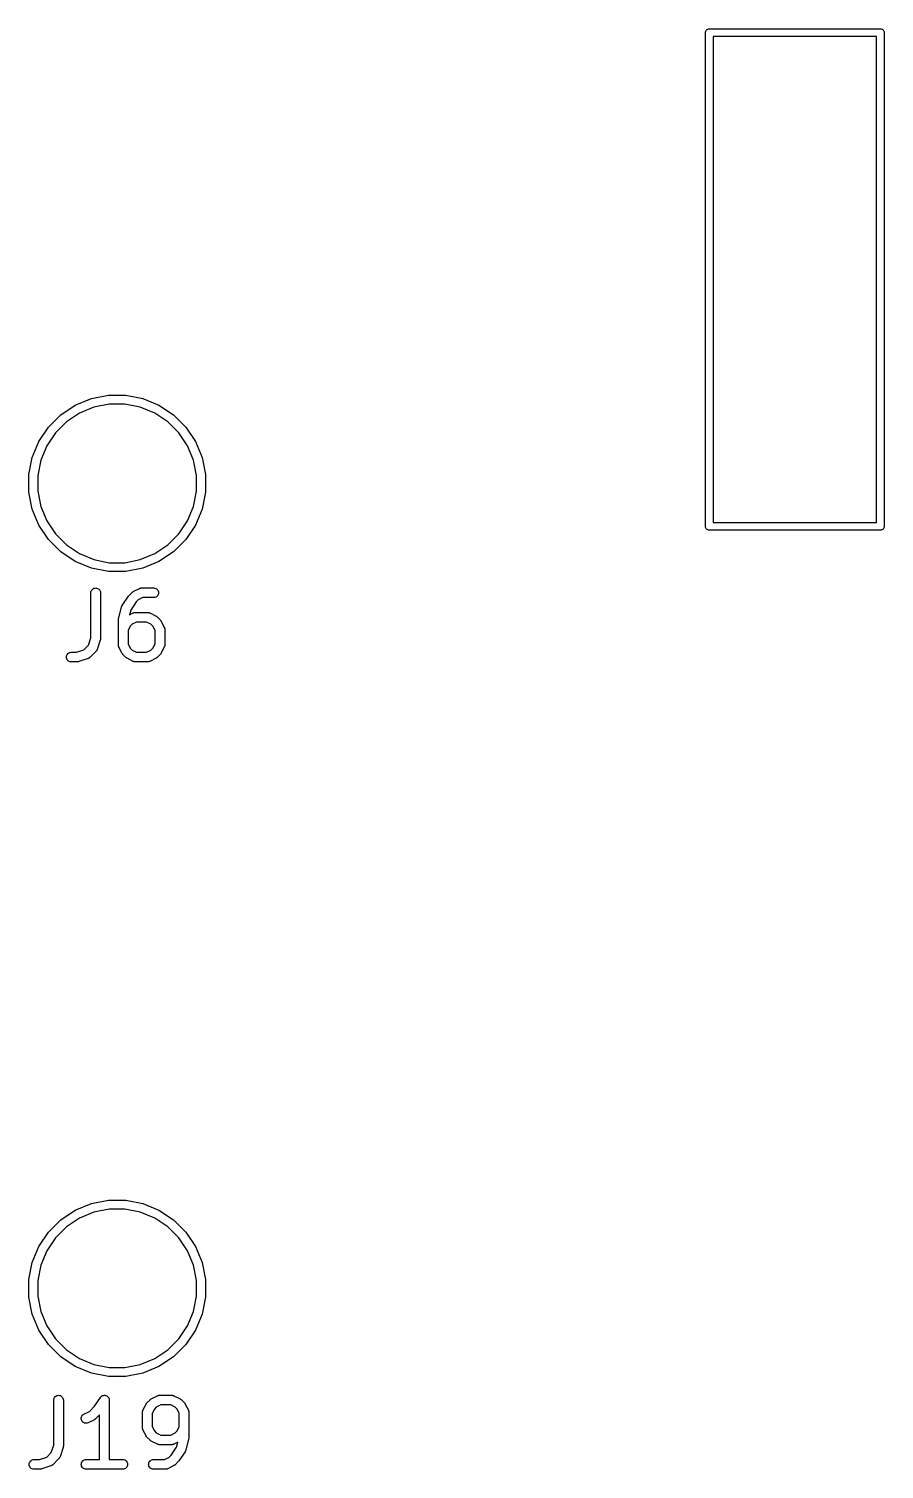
# Model space of a CAD drawing. Extents: x 4.1 to 76.2, y 7.7 to 62.
# Drawn here: x 62.89 to 76.19, y 7.73 to 30.13 of the extents above; entities that cross this region are included whole.
import ezdxf

# ---------------------------------------------------------------- set-up
doc = ezdxf.new("R2010")
doc.units = 0
doc.layers.add('BLACK', color=7, linetype='CONTINUOUS')

msp = doc.modelspace()

# ---------------------------------------------------------------- linework, layer by layer
at = {"layer": 'BLACK', "linetype": 'CONTINUOUS'}
for p, q in [((73.4127, 30.0736), (73.4139, 30.0854)), ((73.413, 30.0707), (73.4127, 30.0736)), ((73.413, 22.3966), (73.413, 30.0707)), ((73.4139, 30.0854), (73.4173, 30.0967)), ((73.4173, 30.0967), (73.4229, 30.1071)), ((73.4229, 30.1071), (73.4304, 30.1162)), ((73.4304, 30.1162), (73.4395, 30.1237)), ((73.4395, 30.1237), (73.4499, 30.1293)), ((73.4499, 30.1293), (73.4612, 30.1327)), ((73.4612, 30.1327), (73.4701, 30.1336)), ((73.4701, 30.1336), (73.473, 30.1339)), ((73.473, 30.1339), (73.4759, 30.1336)), ((73.4759, 30.1336), (76.1301, 30.1336)), ((76.1301, 30.1336), (76.133, 30.1339)), ((76.133, 30.1339), (76.1359, 30.1336)), ((76.1359, 30.1336), (76.1359, 30.1336)), ((76.1359, 30.1336), (76.1448, 30.1327)), ((76.1448, 30.1327), (76.1561, 30.1293)), ((76.1561, 30.1293), (76.1665, 30.1237)), ((76.1665, 30.1237), (76.1756, 30.1162)), ((76.1756, 30.1162), (76.1831, 30.1071)), ((76.1831, 30.1071), (76.1887, 30.0967)), ((76.1887, 30.0967), (76.1921, 30.0854)), ((76.1921, 30.0854), (76.1933, 30.0736)), ((76.1933, 30.0736), (76.193, 30.0707)), ((76.193, 30.0707), (76.193, 22.3965)), ((73.533, 30.0136), (73.533, 22.4536)), ((76.073, 30.0136), (73.533, 30.0136)), ((76.073, 22.4536), (76.073, 30.0136)), ((63.8614, 24.3838), (64.1267, 24.4366)), ((64.1267, 24.4366), (64.3973, 24.4366)), ((64.3973, 24.4366), (64.6626, 24.3838)), ((63.3865, 24.13), (63.6115, 24.2803)), ((63.6115, 24.2803), (63.8614, 24.3838)), ((63.902, 24.2498), (63.6775, 24.1568)), ((64.1405, 24.2972), (63.902, 24.2498)), ((64.3835, 24.2972), (64.1405, 24.2972)), ((64.622, 24.2498), (64.3835, 24.2972)), ((64.8465, 24.1568), (64.622, 24.2498)), ((64.6626, 24.3838), (64.9125, 24.2803)), ((64.9125, 24.2803), (65.1375, 24.13)), ((63.1952, 23.9387), (63.3865, 24.13)), ((63.4754, 24.0217), (63.3035, 23.8498)), ((63.6775, 24.1568), (63.4754, 24.0217)), ((65.0486, 24.0217), (64.8465, 24.1568)), ((65.2205, 23.8498), (65.0486, 24.0217)), ((65.1375, 24.13), (65.3288, 23.9387)), ((63.0449, 23.7137), (63.1952, 23.9387)), ((63.3035, 23.8498), (63.1684, 23.6477)), ((65.3556, 23.6477), (65.2205, 23.8498)), ((65.3288, 23.9387), (65.4791, 23.7137)), ((62.9414, 23.4638), (63.0449, 23.7137)), ((63.1684, 23.6477), (63.0754, 23.4232)), ((65.4486, 23.4232), (65.3556, 23.6477)), ((65.4791, 23.7137), (65.5826, 23.4638)), ((62.8886, 23.1985), (62.9414, 23.4638)), ((63.0754, 23.4232), (63.028, 23.1847)), ((65.496, 23.1847), (65.4486, 23.4232)), ((65.5826, 23.4638), (65.6354, 23.1985)), ((62.8886, 22.9279), (62.8886, 23.1985)), ((63.028, 23.1847), (63.028, 22.9417)), ((65.496, 22.9417), (65.496, 23.1847)), ((65.6354, 23.1985), (65.6354, 22.9279)), ((62.9414, 22.6626), (62.8886, 22.9279)), ((63.028, 22.9417), (63.0754, 22.7032)), ((65.4486, 22.7032), (65.496, 22.9417)), ((65.6354, 22.9279), (65.5826, 22.6626)), ((63.0449, 22.4127), (62.9414, 22.6626)), ((63.0754, 22.7032), (63.1684, 22.4787)), ((65.3556, 22.4787), (65.4486, 22.7032)), ((65.5826, 22.6626), (65.4791, 22.4127)), ((63.1952, 22.1877), (63.0449, 22.4127)), ((63.1684, 22.4787), (63.3035, 22.2766)), ((65.2205, 22.2766), (65.3556, 22.4787)), ((65.4791, 22.4127), (65.3288, 22.1877)), ((73.533, 22.4536), (76.073, 22.4536)), ((63.3865, 21.9964), (63.1952, 22.1877)), ((63.3035, 22.2766), (63.4754, 22.1047)), ((65.0486, 22.1047), (65.2205, 22.2766)), ((65.3288, 22.1877), (65.1375, 21.9964)), ((73.4127, 22.3936), (73.413, 22.3966)), ((73.4139, 22.3818), (73.4127, 22.3936)), ((73.4173, 22.3705), (73.4139, 22.3818)), ((73.4229, 22.3601), (73.4173, 22.3705)), ((73.4304, 22.351), (73.4229, 22.3601)), ((73.4395, 22.3435), (73.4304, 22.351)), ((73.4499, 22.3379), (73.4395, 22.3435)), ((73.4612, 22.3345), (73.4499, 22.3379)), ((73.4701, 22.3336), (73.4612, 22.3345)), ((73.473, 22.3333), (73.4701, 22.3336)), ((73.4701, 22.3336), (73.4701, 22.3336)), ((73.4759, 22.3336), (73.473, 22.3333)), ((76.1301, 22.3336), (73.4759, 22.3336)), ((76.133, 22.3333), (76.1301, 22.3336)), ((76.1448, 22.3345), (76.133, 22.3333)), ((76.1561, 22.3379), (76.1448, 22.3345)), ((76.1665, 22.3435), (76.1561, 22.3379)), ((76.1756, 22.351), (76.1665, 22.3435)), ((76.1831, 22.3601), (76.1756, 22.351)), ((76.1887, 22.3705), (76.1831, 22.3601)), ((76.1921, 22.3818), (76.1887, 22.3705)), ((76.193, 22.3907), (76.1921, 22.3818)), ((76.193, 22.3965), (76.1933, 22.3936)), ((76.1933, 22.3936), (76.193, 22.3907)), ((63.6115, 21.8461), (63.3865, 21.9964)), ((63.4754, 22.1047), (63.6775, 21.9696)), ((63.6775, 21.9696), (63.902, 21.8766)), ((64.622, 21.8766), (64.8465, 21.9696)), ((64.8465, 21.9696), (65.0486, 22.1047)), ((65.1375, 21.9964), (64.9125, 21.8461)), ((63.8614, 21.7426), (63.6115, 21.8461)), ((64.1267, 21.6898), (63.8614, 21.7426)), ((63.902, 21.8766), (64.1405, 21.8292)), ((64.1405, 21.8292), (64.3835, 21.8292)), ((64.3835, 21.8292), (64.622, 21.8766)), ((64.6626, 21.7426), (64.3973, 21.6898)), ((64.9125, 21.8461), (64.6626, 21.7426)), ((64.3973, 21.6898), (64.1267, 21.6898)), ((63.8537, 21.3619), (63.8553, 21.3764)), ((63.8537, 21.3608), (63.8537, 21.3619)), ((63.8537, 20.6587), (63.8537, 21.3608)), ((63.8553, 21.3764), (63.8597, 21.3904)), ((63.8597, 21.3904), (63.8668, 21.4032)), ((63.8668, 21.4032), (63.8762, 21.4144)), ((63.8762, 21.4144), (63.8876, 21.4236)), ((63.8876, 21.4236), (63.9006, 21.4304)), ((63.9006, 21.4304), (63.9146, 21.4345)), ((63.9146, 21.4345), (63.9292, 21.4358)), ((63.9292, 21.4358), (63.9437, 21.4343)), ((63.9437, 21.4343), (63.9577, 21.43)), ((63.9577, 21.43), (63.9706, 21.423)), ((63.9706, 21.423), (63.9819, 21.4137)), ((63.9819, 21.4137), (63.9911, 21.4023)), ((63.9911, 21.4023), (63.998, 21.3894)), ((63.998, 21.3894), (64.0022, 21.3754)), ((64.0022, 21.3754), (64.0037, 21.3608)), ((64.0037, 21.3608), (64.0037, 20.6465)), ((64.3425, 21.1643), (64.4377, 21.3072)), ((64.4377, 21.3072), (64.4378, 21.3073)), ((64.4378, 21.3073), (64.4383, 21.3081)), ((64.4378, 21.3073), (64.4378, 21.3073)), ((64.4378, 21.3073), (64.4378, 21.3073)), ((64.4383, 21.3081), (64.4427, 21.3133)), ((64.4427, 21.3133), (64.4471, 21.3186)), ((64.4471, 21.3186), (64.4947, 21.3662)), ((64.4947, 21.3662), (64.4954, 21.367)), ((64.4954, 21.367), (64.4987, 21.3696)), ((64.4987, 21.3696), (64.5018, 21.3725)), ((64.5018, 21.3725), (64.5044, 21.3742)), ((64.5044, 21.3742), (64.5069, 21.3761)), ((64.5069, 21.3761), (64.5106, 21.378)), ((64.5106, 21.378), (64.5142, 21.3803)), ((64.5142, 21.3803), (64.6094, 21.4279)), ((64.6094, 21.4279), (64.6103, 21.4284)), ((64.6103, 21.4284), (64.6124, 21.4291)), ((64.6124, 21.4291), (64.6144, 21.4302)), ((64.6144, 21.4302), (64.6193, 21.4316)), ((64.6193, 21.4316), (64.6241, 21.4334)), ((64.6241, 21.4334), (64.6263, 21.4338)), ((64.6263, 21.4338), (64.6284, 21.4344)), ((64.6284, 21.4344), (64.6335, 21.4349)), ((64.6335, 21.4349), (64.6385, 21.4357)), ((64.6385, 21.4357), (64.6408, 21.4356)), ((64.6408, 21.4356), (64.643, 21.4358)), ((64.643, 21.4358), (64.8334, 21.4358)), ((64.8334, 21.4358), (64.8345, 21.4358)), ((64.848, 21.2872), (64.8334, 21.2858)), ((64.8345, 21.4358), (64.849, 21.4342)), ((64.862, 21.2915), (64.848, 21.2872)), ((64.849, 21.4342), (64.863, 21.4298)), ((64.8749, 21.2984), (64.862, 21.2915)), ((64.863, 21.4298), (64.8758, 21.4227)), ((64.8863, 21.3076), (64.8749, 21.2984)), ((64.8758, 21.4227), (64.887, 21.4133)), ((64.8956, 21.3189), (64.8863, 21.3076)), ((64.887, 21.4133), (64.8962, 21.4019)), ((64.9026, 21.3318), (64.8956, 21.3189)), ((64.8962, 21.4019), (64.903, 21.3889)), ((64.9069, 21.3457), (64.9026, 21.3318)), ((64.903, 21.3889), (64.9071, 21.3749)), ((64.9084, 21.3603), (64.9069, 21.3457)), ((64.9071, 21.3749), (64.9084, 21.3603)), ((64.2845, 20.9504), (64.3321, 21.1409)), ((64.3321, 21.1409), (64.3324, 21.1419)), ((64.3324, 21.1419), (64.3341, 21.1466)), ((64.3341, 21.1466), (64.3356, 21.1514)), ((64.3356, 21.1514), (64.3367, 21.1535)), ((64.3367, 21.1535), (64.3375, 21.1556)), ((64.3375, 21.1556), (64.3401, 21.1599)), ((64.3401, 21.1599), (64.3425, 21.1643)), ((64.4745, 21.0919), (64.4559, 21.0178)), ((64.5584, 21.2178), (64.4745, 21.0919)), ((64.5921, 21.2516), (64.5584, 21.2178)), ((64.6607, 21.2858), (64.5921, 21.2516)), ((64.8334, 21.2858), (64.6607, 21.2858)), ((64.2822, 20.9333), (64.2824, 20.9346)), ((64.2822, 20.9322), (64.2822, 20.9333)), ((64.2822, 20.5513), (64.2822, 20.9322)), ((64.2823, 20.936), (64.2832, 20.9419)), ((64.2824, 20.9346), (64.2823, 20.936)), ((64.2832, 20.9419), (64.2839, 20.9478)), ((64.2839, 20.9478), (64.2843, 20.9491)), ((64.2843, 20.9491), (64.2845, 20.9504)), ((64.4665, 20.8402), (64.4322, 20.7717)), ((64.4559, 21.0178), (64.5142, 21.0469)), ((64.4969, 20.8706), (64.4665, 20.8402)), ((64.5654, 20.9049), (64.4969, 20.8706)), ((64.5142, 21.0469), (64.5151, 21.0474)), ((64.5151, 21.0474), (64.5172, 21.0482)), ((64.5172, 21.0482), (64.5191, 21.0492)), ((64.5191, 21.0492), (64.524, 21.0507)), ((64.524, 21.0507), (64.5289, 21.0525)), ((64.5289, 21.0525), (64.531, 21.0528)), ((64.531, 21.0528), (64.5331, 21.0534)), ((64.5331, 21.0534), (64.5383, 21.0539)), ((64.5383, 21.0539), (64.5433, 21.0547)), ((64.5433, 21.0547), (64.5455, 21.0547)), ((64.5455, 21.0547), (64.5477, 21.0549)), ((64.5477, 21.0549), (64.7382, 21.0549)), ((64.7205, 20.9049), (64.5654, 20.9049)), ((64.789, 20.8706), (64.7205, 20.9049)), ((64.7382, 21.0549), (64.7392, 21.0549)), ((64.7392, 21.0549), (64.7414, 21.0546)), ((64.7414, 21.0546), (64.7436, 21.0547)), ((64.7436, 21.0547), (64.7487, 21.0538)), ((64.7487, 21.0538), (64.7538, 21.0532)), ((64.7538, 21.0532), (64.7559, 21.0526)), ((64.7559, 21.0526), (64.7581, 21.0522)), ((64.7581, 21.0522), (64.7629, 21.0503)), ((64.7629, 21.0503), (64.7677, 21.0488)), ((64.7677, 21.0488), (64.7697, 21.0477)), ((64.7697, 21.0477), (64.7717, 21.0469)), ((64.7717, 21.0469), (64.867, 20.9993)), ((64.8194, 20.8402), (64.789, 20.8706)), ((64.8537, 20.7717), (64.8194, 20.8402)), ((64.867, 20.9993), (64.8679, 20.9989)), ((64.8679, 20.9989), (64.8714, 20.9966)), ((64.8714, 20.9966), (64.8751, 20.9946)), ((64.8751, 20.9946), (64.8776, 20.9926)), ((64.8776, 20.9926), (64.8802, 20.9909)), ((64.8802, 20.9909), (64.8832, 20.988)), ((64.8832, 20.988), (64.8865, 20.9853)), ((64.8865, 20.9853), (64.9341, 20.9377)), ((64.9341, 20.9377), (64.9348, 20.9369)), ((64.9348, 20.9369), (64.9374, 20.9336)), ((64.9374, 20.9336), (64.9403, 20.9306)), ((64.9403, 20.9306), (64.942, 20.9279)), ((64.942, 20.9279), (64.9439, 20.9255)), ((64.9439, 20.9255), (64.9459, 20.9217)), ((64.9459, 20.9217), (64.9481, 20.9182)), ((64.9481, 20.9182), (64.9957, 20.8229)), ((63.8155, 20.5442), (63.8537, 20.6587)), ((63.9998, 20.6228), (63.9522, 20.48)), ((64.0008, 20.6269), (63.9998, 20.6228)), ((64.002, 20.6309), (64.0008, 20.6269)), ((64.0024, 20.634), (64.002, 20.6309)), ((64.0031, 20.6371), (64.0024, 20.634)), ((64.0032, 20.6413), (64.0031, 20.6371)), ((64.0037, 20.6455), (64.0032, 20.6413)), ((64.0037, 20.6465), (64.0037, 20.6455)), ((64.4322, 20.7717), (64.4322, 20.569)), ((64.8537, 20.569), (64.8537, 20.7717)), ((64.9957, 20.8229), (64.9962, 20.822)), ((64.9962, 20.822), (64.997, 20.8199)), ((64.997, 20.8199), (64.998, 20.818)), ((64.998, 20.818), (64.9995, 20.8131)), ((64.9995, 20.8131), (65.0013, 20.8083)), ((65.0013, 20.8083), (65.0016, 20.8061)), ((65.0016, 20.8061), (65.0022, 20.804)), ((65.0022, 20.804), (65.0027, 20.7989)), ((65.0027, 20.7989), (65.0035, 20.7938)), ((65.0035, 20.7938), (65.0035, 20.7916)), ((65.0035, 20.7916), (65.0037, 20.7894)), ((65.0037, 20.7894), (65.0037, 20.5513)), ((63.4742, 20.3759), (63.4786, 20.3899)), ((63.4786, 20.3899), (63.4855, 20.4028)), ((63.4855, 20.4028), (63.4949, 20.414)), ((63.4949, 20.414), (63.5062, 20.4233)), ((63.5062, 20.4233), (63.5191, 20.4302)), ((63.5191, 20.4302), (63.5331, 20.4344)), ((63.5331, 20.4344), (63.5477, 20.4358)), ((63.5477, 20.4358), (63.6308, 20.4358)), ((63.6308, 20.4358), (63.7453, 20.474)), ((63.7453, 20.474), (63.8155, 20.5442)), ((63.9341, 20.4506), (63.8388, 20.3554)), ((63.9355, 20.4523), (63.9341, 20.4506)), ((63.9371, 20.4538), (63.9355, 20.4523)), ((63.9401, 20.458), (63.9371, 20.4538)), ((63.9434, 20.462), (63.9401, 20.458)), ((63.9444, 20.4639), (63.9434, 20.462)), ((63.9457, 20.4657), (63.9444, 20.4639)), ((63.9479, 20.4703), (63.9457, 20.4657)), ((63.9503, 20.4749), (63.9479, 20.4703)), ((63.9509, 20.477), (63.9503, 20.4749)), ((63.9519, 20.479), (63.9509, 20.477)), ((63.9522, 20.48), (63.9519, 20.479)), ((64.2825, 20.5491), (64.2822, 20.5513)), ((64.2824, 20.5469), (64.2825, 20.5491)), ((64.2832, 20.5418), (64.2824, 20.5469)), ((64.2837, 20.5367), (64.2832, 20.5418)), ((64.2843, 20.5346), (64.2837, 20.5367)), ((64.2846, 20.5324), (64.2843, 20.5346)), ((64.2864, 20.5276), (64.2846, 20.5324)), ((64.2879, 20.5227), (64.2864, 20.5276)), ((64.2889, 20.5208), (64.2879, 20.5227)), ((64.2897, 20.5187), (64.2889, 20.5208)), ((64.2902, 20.5178), (64.2897, 20.5187)), ((64.3378, 20.4225), (64.2902, 20.5178)), ((64.34, 20.4189), (64.3378, 20.4225)), ((64.342, 20.4152), (64.34, 20.4189)), ((64.3439, 20.4128), (64.342, 20.4152)), ((64.3456, 20.4101), (64.3439, 20.4128)), ((64.3485, 20.4071), (64.3456, 20.4101)), ((64.3511, 20.4038), (64.3485, 20.4071)), ((64.3518, 20.403), (64.3511, 20.4038)), ((64.3994, 20.3554), (64.3518, 20.403)), ((64.4322, 20.569), (64.4665, 20.5005)), ((64.4665, 20.5005), (64.4969, 20.4701)), ((64.4969, 20.4701), (64.5654, 20.4358)), ((64.5654, 20.4358), (64.7205, 20.4358)), ((64.7205, 20.4358), (64.789, 20.4701)), ((64.789, 20.4701), (64.8194, 20.5005)), ((64.8194, 20.5005), (64.8537, 20.569)), ((64.9341, 20.403), (64.8865, 20.3554)), ((64.9368, 20.4063), (64.9341, 20.403)), ((64.9397, 20.4093), (64.9368, 20.4063)), ((64.9414, 20.4119), (64.9397, 20.4093)), ((64.9434, 20.4143), (64.9414, 20.4119)), ((64.9454, 20.418), (64.9434, 20.4143)), ((64.9477, 20.4216), (64.9454, 20.418)), ((64.9481, 20.4225), (64.9477, 20.4216)), ((64.9957, 20.5178), (64.9481, 20.4225)), ((64.9965, 20.5198), (64.9957, 20.5178)), ((64.9976, 20.5218), (64.9965, 20.5198)), ((64.9991, 20.5266), (64.9976, 20.5218)), ((65.001, 20.5314), (64.9991, 20.5266)), ((65.0014, 20.5336), (65.001, 20.5314)), ((65.002, 20.5357), (65.0014, 20.5336)), ((65.0026, 20.5408), (65.002, 20.5357)), ((65.0035, 20.5458), (65.0026, 20.5408)), ((65.0037, 20.5502), (65.0034, 20.5481)), ((65.0034, 20.5481), (65.0035, 20.5458)), ((65.0037, 20.5513), (65.0037, 20.5502)), ((63.4727, 20.3613), (63.4742, 20.3759)), ((63.474, 20.3468), (63.4727, 20.3613)), ((63.4782, 20.3327), (63.474, 20.3468)), ((63.485, 20.3198), (63.4782, 20.3327)), ((63.4941, 20.3083), (63.485, 20.3198)), ((63.5053, 20.2989), (63.4941, 20.3083)), ((63.5182, 20.2919), (63.5053, 20.2989)), ((63.5321, 20.2875), (63.5182, 20.2919)), ((63.5467, 20.2858), (63.5321, 20.2875)), ((63.5477, 20.2858), (63.5467, 20.2858)), ((63.643, 20.2858), (63.5477, 20.2858)), ((63.6471, 20.2862), (63.643, 20.2858)), ((63.6514, 20.2863), (63.6471, 20.2862)), ((63.6544, 20.2869), (63.6514, 20.2863)), ((63.6575, 20.2872), (63.6544, 20.2869)), ((63.6616, 20.2885), (63.6575, 20.2872)), ((63.6657, 20.2893), (63.6616, 20.2885)), ((63.6667, 20.2897), (63.6657, 20.2893)), ((63.8095, 20.3373), (63.6667, 20.2897)), ((63.8115, 20.3382), (63.8095, 20.3373)), ((63.8137, 20.3388), (63.8115, 20.3382)), ((63.8182, 20.3412), (63.8137, 20.3388)), ((63.8229, 20.3432), (63.8182, 20.3412)), ((63.8247, 20.3445), (63.8229, 20.3432)), ((63.8267, 20.3455), (63.8247, 20.3445)), ((63.8307, 20.3487), (63.8267, 20.3455)), ((63.8348, 20.3517), (63.8307, 20.3487)), ((63.8364, 20.3533), (63.8348, 20.3517)), ((63.8381, 20.3547), (63.8364, 20.3533)), ((63.8388, 20.3554), (63.8381, 20.3547)), ((64.4027, 20.3527), (64.3994, 20.3554)), ((64.4057, 20.3498), (64.4027, 20.3527)), ((64.4083, 20.3481), (64.4057, 20.3498)), ((64.4108, 20.3461), (64.4083, 20.3481)), ((64.4145, 20.3441), (64.4108, 20.3461)), ((64.418, 20.3418), (64.4145, 20.3441)), ((64.4189, 20.3414), (64.418, 20.3418)), ((64.5142, 20.2937), (64.4189, 20.3414)), ((64.5162, 20.2929), (64.5142, 20.2937)), ((64.5182, 20.2919), (64.5162, 20.2929)), ((64.523, 20.2903), (64.5182, 20.2919)), ((64.5278, 20.2885), (64.523, 20.2903)), ((64.53, 20.2881), (64.5278, 20.2885)), ((64.5321, 20.2875), (64.53, 20.2881)), ((64.5372, 20.2869), (64.5321, 20.2875)), ((64.5423, 20.286), (64.5372, 20.2869)), ((64.5445, 20.2861), (64.5423, 20.286)), ((64.5467, 20.2858), (64.5445, 20.2861)), ((64.5477, 20.2858), (64.5467, 20.2858)), ((64.7382, 20.2858), (64.5477, 20.2858)), ((64.7404, 20.286), (64.7382, 20.2858)), ((64.7426, 20.2859), (64.7404, 20.286)), ((64.7476, 20.2867), (64.7426, 20.2859)), ((64.7528, 20.2872), (64.7476, 20.2867)), ((64.7549, 20.2879), (64.7528, 20.2872)), ((64.7571, 20.2882), (64.7549, 20.2879)), ((64.7619, 20.29), (64.7571, 20.2882)), ((64.7668, 20.2915), (64.7619, 20.29)), ((64.7687, 20.2925), (64.7668, 20.2915)), ((64.7708, 20.2933), (64.7687, 20.2925)), ((64.7717, 20.2937), (64.7708, 20.2933)), ((64.867, 20.3414), (64.7717, 20.2937)), ((64.8705, 20.3436), (64.867, 20.3414)), ((64.8743, 20.3455), (64.8705, 20.3436)), ((64.8767, 20.3475), (64.8743, 20.3455)), ((64.8794, 20.3491), (64.8767, 20.3475)), ((64.8824, 20.352), (64.8794, 20.3491)), ((64.8857, 20.3547), (64.8824, 20.352)), ((64.8865, 20.3554), (64.8857, 20.3547)), ((63.8614, 11.8616), (64.1267, 11.9144)), ((64.1267, 11.9144), (64.3973, 11.9144)), ((64.3973, 11.9144), (64.6626, 11.8616)), ((63.3865, 11.6078), (63.6115, 11.7581)), ((63.6115, 11.7581), (63.8614, 11.8616)), ((63.902, 11.7276), (63.6775, 11.6346)), ((64.1405, 11.775), (63.902, 11.7276)), ((64.3835, 11.775), (64.1405, 11.775)), ((64.622, 11.7276), (64.3835, 11.775)), ((64.8465, 11.6346), (64.622, 11.7276)), ((64.6626, 11.8616), (64.9125, 11.7581)), ((64.9125, 11.7581), (65.1375, 11.6078)), ((63.1952, 11.4165), (63.3865, 11.6078)), ((63.4754, 11.4995), (63.3035, 11.3276)), ((63.6775, 11.6346), (63.4754, 11.4995)), ((65.0486, 11.4995), (64.8465, 11.6346)), ((65.2205, 11.3276), (65.0486, 11.4995)), ((65.1375, 11.6078), (65.3288, 11.4165)), ((63.0449, 11.1915), (63.1952, 11.4165)), ((63.3035, 11.3276), (63.1684, 11.1255)), ((65.3556, 11.1255), (65.2205, 11.3276)), ((65.3288, 11.4165), (65.4791, 11.1915)), ((62.9414, 10.9416), (63.0449, 11.1915)), ((63.1684, 11.1255), (63.0754, 10.901)), ((65.4486, 10.901), (65.3556, 11.1255)), ((65.4791, 11.1915), (65.5826, 10.9416)), ((62.8886, 10.6763), (62.9414, 10.9416)), ((63.0754, 10.901), (63.028, 10.6625)), ((65.496, 10.6625), (65.4486, 10.901)), ((65.5826, 10.9416), (65.6354, 10.6763)), ((62.8886, 10.4057), (62.8886, 10.6763)), ((63.028, 10.6625), (63.028, 10.4195)), ((65.496, 10.4195), (65.496, 10.6625)), ((65.6354, 10.6763), (65.6354, 10.4057)), ((62.9414, 10.1404), (62.8886, 10.4057)), ((63.028, 10.4195), (63.0754, 10.181)), ((65.4486, 10.181), (65.496, 10.4195)), ((65.6354, 10.4057), (65.5826, 10.1404)), ((63.0449, 9.89047), (62.9414, 10.1404)), ((63.0754, 10.181), (63.1684, 9.95647)), ((65.3556, 9.95647), (65.4486, 10.181)), ((65.5826, 10.1404), (65.4791, 9.89047)), ((63.1952, 9.66554), (63.0449, 9.89047)), ((63.1684, 9.95647), (63.3035, 9.75435)), ((65.2205, 9.75435), (65.3556, 9.95647)), ((65.4791, 9.89047), (65.3288, 9.66554)), ((63.3865, 9.47425), (63.1952, 9.66554)), ((63.3035, 9.75435), (63.4754, 9.58247)), ((65.0486, 9.58247), (65.2205, 9.75435)), ((65.3288, 9.66554), (65.1375, 9.47425)), ((63.6115, 9.32395), (63.3865, 9.47425)), ((63.4754, 9.58247), (63.6775, 9.44742)), ((63.6775, 9.44742), (63.902, 9.35439)), ((64.622, 9.35439), (64.8465, 9.44742)), ((64.8465, 9.44742), (65.0486, 9.58247)), ((65.1375, 9.47425), (64.9125, 9.32395)), ((63.8614, 9.22042), (63.6115, 9.32395)), ((64.1267, 9.16765), (63.8614, 9.22042)), ((63.902, 9.35439), (64.1405, 9.30697)), ((64.1405, 9.30697), (64.3835, 9.30697)), ((64.3835, 9.30697), (64.622, 9.35439)), ((64.6626, 9.22042), (64.3973, 9.16765)), ((64.9125, 9.32395), (64.6626, 9.22042)), ((64.3973, 9.16765), (64.1267, 9.16765)), ((63.2759, 8.80367), (63.2775, 8.81821)), ((63.2759, 8.80262), (63.2759, 8.80367)), ((63.2759, 8.1005), (63.2759, 8.80262)), ((63.2775, 8.81821), (63.2819, 8.83217)), ((63.2819, 8.83217), (63.289, 8.84499)), ((63.289, 8.84499), (63.2984, 8.8562)), ((63.2984, 8.8562), (63.3098, 8.86538)), ((63.3098, 8.86538), (63.3228, 8.87216)), ((63.3228, 8.87216), (63.3368, 8.87629)), ((63.3368, 8.87629), (63.3514, 8.87762)), ((63.3514, 8.87762), (63.366, 8.87609)), ((63.366, 8.87609), (63.3799, 8.87176)), ((63.3799, 8.87176), (63.3928, 8.8648)), ((63.3928, 8.8648), (63.4041, 8.85547)), ((63.4041, 8.85547), (63.4133, 8.84412)), ((63.4133, 8.84412), (63.4202, 8.8312)), ((63.4202, 8.8312), (63.4244, 8.81719)), ((63.4244, 8.81719), (63.4259, 8.80262)), ((63.4259, 8.80262), (63.4259, 8.08833)), ((63.9116, 8.70754), (64.0028, 8.84422)), ((64.0028, 8.84422), (64.0033, 8.84498)), ((64.0033, 8.84509), (64.0081, 8.8507)), ((64.0033, 8.845), (64.0033, 8.84509)), ((64.0033, 8.84499), (64.0033, 8.845)), ((64.0033, 8.84498), (64.0033, 8.84499)), ((64.0081, 8.8507), (64.0127, 8.8562)), ((64.0127, 8.85624), (64.0128, 8.85629)), ((64.0127, 8.8562), (64.0127, 8.85624)), ((64.0128, 8.85629), (64.0186, 8.861)), ((64.0186, 8.861), (64.0241, 8.86538)), ((64.0241, 8.8654), (64.0242, 8.86544)), ((64.0241, 8.86538), (64.0241, 8.8654)), ((64.0242, 8.86544), (64.031, 8.86899)), ((64.031, 8.86899), (64.0371, 8.87216)), ((64.0371, 8.87217), (64.0372, 8.8722)), ((64.0371, 8.87216), (64.0371, 8.87217)), ((64.0372, 8.8722), (64.0444, 8.87432)), ((64.0444, 8.87432), (64.0511, 8.87629)), ((64.0511, 8.87629), (64.0512, 8.8763)), ((64.0512, 8.87631), (64.0584, 8.87696)), ((64.0512, 8.8763), (64.0512, 8.87631)), ((64.0584, 8.87696), (64.0657, 8.87762)), ((64.0657, 8.87761), (64.0658, 8.87762)), ((64.0657, 8.87762), (64.0657, 8.87761)), ((64.0658, 8.87762), (64.0733, 8.87682)), ((64.0733, 8.87682), (64.0802, 8.87609)), ((64.0802, 8.87609), (64.0803, 8.87607)), ((64.0803, 8.87607), (64.0804, 8.87606)), ((64.0804, 8.87606), (64.0877, 8.87377)), ((64.0877, 8.87377), (64.0942, 8.87176)), ((64.0942, 8.87176), (64.0943, 8.87173)), ((64.0943, 8.87173), (64.0943, 8.87172)), ((64.0943, 8.87172), (64.1009, 8.86817)), ((64.1009, 8.86817), (64.1071, 8.8648)), ((64.1071, 8.8648), (64.1071, 8.86476)), ((64.1071, 8.86476), (64.1072, 8.86473)), ((64.1072, 8.86473), (64.1128, 8.8601)), ((64.1128, 8.8601), (64.1184, 8.85547)), ((64.1184, 8.85547), (64.1184, 8.85542)), ((64.1184, 8.85542), (64.1185, 8.85538)), ((64.1185, 8.85538), (64.1233, 8.84942)), ((64.1233, 8.84942), (64.1276, 8.84412)), ((64.1276, 8.84412), (64.1277, 8.84408)), ((64.1277, 8.84408), (64.1277, 8.84403)), ((64.1277, 8.84403), (64.1314, 8.83708)), ((64.1314, 8.83708), (64.1345, 8.8312)), ((64.1345, 8.8312), (64.1345, 8.83115)), ((64.1345, 8.83115), (64.1345, 8.83109)), ((64.1345, 8.83109), (64.1367, 8.82404)), ((64.1367, 8.82404), (64.1387, 8.81719)), ((64.1387, 8.81719), (64.1387, 8.81713)), ((64.1387, 8.81713), (64.1388, 8.81707)), ((64.1388, 8.81707), (64.1395, 8.80974)), ((64.1395, 8.80974), (64.1402, 8.80262)), ((64.1402, 8.80262), (64.1402, 7.87762)), ((64.6647, 8.64568), (64.7124, 8.74092)), ((64.7124, 8.74092), (64.7128, 8.74185)), ((64.7128, 8.74185), (64.7151, 8.74539)), ((64.7151, 8.74539), (64.7171, 8.7491)), ((64.7171, 8.7491), (64.7191, 8.75151)), ((64.7191, 8.75151), (64.7208, 8.75414)), ((64.7208, 8.75414), (64.7237, 8.75716)), ((64.7237, 8.75716), (64.7264, 8.76041)), ((64.7264, 8.76041), (64.774, 8.80803)), ((64.774, 8.80803), (64.7748, 8.80877)), ((64.7748, 8.80877), (64.7781, 8.8114)), ((64.7781, 8.8114), (64.7811, 8.81429)), ((64.7811, 8.81429), (64.7838, 8.81595)), ((64.7838, 8.81595), (64.7862, 8.8179)), ((64.7862, 8.8179), (64.79, 8.81984)), ((64.79, 8.81984), (64.7935, 8.82208)), ((64.7935, 8.82208), (64.8888, 8.8697)), ((64.8888, 8.8697), (64.8897, 8.87016)), ((64.8897, 8.87016), (64.8918, 8.87093)), ((64.8918, 8.87093), (64.8937, 8.87196)), ((64.8937, 8.87196), (64.8986, 8.87344)), ((64.8986, 8.87344), (64.9034, 8.87521)), ((64.9034, 8.87521), (64.9056, 8.87555)), ((64.9056, 8.87555), (64.9077, 8.87619)), ((64.9077, 8.87619), (64.9128, 8.87669)), ((64.9128, 8.87669), (64.9179, 8.87749)), ((64.9179, 8.87749), (64.9201, 8.8774)), ((64.9201, 8.8774), (64.9223, 8.87762)), ((64.9223, 8.87762), (65.1128, 8.87762)), ((65.1128, 8.87762), (65.1138, 8.87761)), ((65.1138, 8.87761), (65.116, 8.87737)), ((65.116, 8.87737), (65.1182, 8.87742)), ((65.1182, 8.87742), (65.1233, 8.87655)), ((65.1233, 8.87655), (65.1284, 8.87598)), ((65.1284, 8.87598), (65.1305, 8.87531)), ((65.1305, 8.87531), (65.1327, 8.87494)), ((65.1327, 8.87494), (65.1374, 8.8731)), ((65.1374, 8.8731), (65.1423, 8.87155)), ((65.1423, 8.87155), (65.1443, 8.87049)), ((65.1443, 8.87049), (65.1463, 8.8697)), ((65.1463, 8.8697), (65.2416, 8.82208)), ((65.2416, 8.82208), (65.2425, 8.82161)), ((65.2425, 8.82161), (65.246, 8.81932)), ((65.246, 8.81932), (65.2497, 8.81732)), ((65.2497, 8.81732), (65.2522, 8.81534)), ((65.2522, 8.81534), (65.2548, 8.81364)), ((65.2548, 8.81364), (65.2578, 8.81071)), ((65.2578, 8.81071), (65.2611, 8.80803)), ((65.2611, 8.80803), (65.3087, 8.76041)), ((65.3087, 8.76041), (65.3094, 8.75967)), ((65.3094, 8.75967), (65.312, 8.75638)), ((65.312, 8.75638), (65.3149, 8.75331)), ((65.3149, 8.75331), (65.3166, 8.75067)), ((65.3166, 8.75067), (65.3185, 8.74823)), ((65.3185, 8.74823), (65.3205, 8.74449)), ((65.3205, 8.74449), (65.3227, 8.74092)), ((65.3227, 8.74092), (65.3703, 8.64568)), ((63.7046, 8.51198), (63.7051, 8.52661)), ((63.7051, 8.52661), (63.7084, 8.54087)), ((63.7084, 8.54087), (63.7144, 8.55422)), ((63.7144, 8.55422), (63.7229, 8.56614)), ((63.7229, 8.56614), (63.7335, 8.5762)), ((63.7335, 8.5762), (63.7459, 8.58399)), ((63.7459, 8.58399), (63.8303, 8.62616)), ((63.8303, 8.62616), (63.9116, 8.70754)), ((63.9902, 8.57393), (63.9277, 8.51149)), ((63.9902, 7.87762), (63.9902, 8.57393)), ((64.6568, 8.61319), (64.6571, 8.61538)), ((64.6568, 8.61214), (64.6568, 8.61319)), ((64.6568, 8.37405), (64.6568, 8.61214)), ((64.657, 8.61759), (64.6579, 8.62265)), ((64.6571, 8.61538), (64.657, 8.61759)), ((64.6579, 8.62265), (64.6585, 8.62774)), ((64.6585, 8.62774), (64.6591, 8.62983)), ((64.6591, 8.62983), (64.6595, 8.63201)), ((64.6595, 8.63201), (64.6613, 8.63681)), ((64.6613, 8.63681), (64.6629, 8.64169)), ((64.6629, 8.64169), (64.664, 8.64362)), ((64.664, 8.64362), (64.6647, 8.64568)), ((64.8411, 8.66295), (64.8068, 8.59444)), ((64.8068, 8.59444), (64.8068, 8.39175)), ((64.8715, 8.69336), (64.8411, 8.66295)), ((64.94, 8.72762), (64.8715, 8.69336)), ((65.0951, 8.72762), (64.94, 8.72762)), ((65.1636, 8.69336), (65.0951, 8.72762)), ((65.194, 8.66295), (65.1636, 8.69336)), ((65.2283, 8.59444), (65.194, 8.66295)), ((65.2283, 8.39175), (65.2283, 8.59444)), ((65.3703, 8.64568), (65.3708, 8.64475)), ((65.3708, 8.64475), (65.3716, 8.64267)), ((65.3716, 8.64267), (65.3726, 8.64072)), ((65.3726, 8.64072), (65.3741, 8.63581)), ((65.3741, 8.63581), (65.3758, 8.63101)), ((65.3758, 8.63101), (65.3762, 8.62883)), ((65.3762, 8.62883), (65.3768, 8.62671)), ((65.3768, 8.62671), (65.3773, 8.6216)), ((65.3773, 8.6216), (65.3781, 8.61655)), ((65.3781, 8.61655), (65.378, 8.61434)), ((65.378, 8.61434), (65.3783, 8.61214)), ((65.3783, 8.61214), (65.3783, 8.23119)), ((63.707, 8.49754), (63.7046, 8.51198)), ((63.7121, 8.48383), (63.707, 8.49754)), ((63.7198, 8.47139), (63.7121, 8.48383)), ((63.7298, 8.46068), (63.7198, 8.47139)), ((63.7417, 8.45211), (63.7298, 8.46068)), ((63.755, 8.44601), (63.7417, 8.45211)), ((63.7692, 8.4426), (63.755, 8.44601)), ((63.7838, 8.44203), (63.7692, 8.4426)), ((63.7983, 8.44432), (63.7838, 8.44203)), ((63.812, 8.44936), (63.7983, 8.44432)), ((63.813, 8.44982), (63.812, 8.44936)), ((63.9082, 8.49744), (63.813, 8.44982)), ((63.9118, 8.49969), (63.9082, 8.49744)), ((63.9155, 8.50162), (63.9118, 8.49969)), ((63.918, 8.50357), (63.9155, 8.50162)), ((63.9206, 8.50523), (63.918, 8.50357)), ((63.9237, 8.50813), (63.9206, 8.50523)), ((63.927, 8.51076), (63.9237, 8.50813)), ((63.9277, 8.51149), (63.927, 8.51076)), ((64.657, 8.37185), (64.6568, 8.37405)), ((64.657, 8.36965), (64.657, 8.37185)), ((64.6578, 8.36459), (64.657, 8.36965)), ((64.6583, 8.35948), (64.6578, 8.36459)), ((64.6589, 8.35736), (64.6583, 8.35948)), ((64.6592, 8.35519), (64.6589, 8.35736)), ((64.661, 8.35038), (64.6592, 8.35519)), ((64.6625, 8.34547), (64.661, 8.35038)), ((64.6635, 8.34352), (64.6625, 8.34547)), ((64.6643, 8.34145), (64.6635, 8.34352)), ((64.6647, 8.34051), (64.6643, 8.34145)), ((64.7124, 8.24527), (64.6647, 8.34051)), ((64.8068, 8.39175), (64.8411, 8.32324)), ((64.8411, 8.32324), (64.8715, 8.29283)), ((64.8715, 8.29283), (64.94, 8.25857)), ((65.0951, 8.25857), (65.1636, 8.29283)), ((65.1636, 8.29283), (65.194, 8.32324)), ((65.194, 8.32324), (65.2283, 8.39175)), ((63.2377, 7.98599), (63.2759, 8.1005)), ((63.423, 8.06873), (63.422, 8.06462)), ((63.4242, 8.07274), (63.423, 8.06873)), ((63.4246, 8.07584), (63.4242, 8.07274)), ((63.4253, 8.07889), (63.4246, 8.07584)), ((63.4254, 8.0831), (63.4253, 8.07889)), ((63.4259, 8.08729), (63.4254, 8.0831)), ((63.4259, 8.08833), (63.4259, 8.08729)), ((64.7146, 8.2417), (64.7124, 8.24527)), ((64.7165, 8.23796), (64.7146, 8.2417)), ((64.7185, 8.23552), (64.7165, 8.23796)), ((64.7202, 8.23288), (64.7185, 8.23552)), ((64.7231, 8.22981), (64.7202, 8.23288)), ((64.7257, 8.22652), (64.7231, 8.22981)), ((64.7264, 8.22578), (64.7257, 8.22652)), ((64.774, 8.17816), (64.7264, 8.22578)), ((64.7773, 8.17548), (64.774, 8.17816)), ((64.7803, 8.17255), (64.7773, 8.17548)), ((64.7829, 8.17085), (64.7803, 8.17255)), ((64.7853, 8.16887), (64.7829, 8.17085)), ((64.7891, 8.16688), (64.7853, 8.16887)), ((64.7926, 8.16458), (64.7891, 8.16688)), ((64.7935, 8.16411), (64.7926, 8.16458)), ((64.8888, 8.11649), (64.7935, 8.16411)), ((64.8908, 8.1157), (64.8888, 8.11649)), ((64.8928, 8.11464), (64.8908, 8.1157)), ((64.8976, 8.11309), (64.8928, 8.11464)), ((64.9024, 8.11125), (64.8976, 8.11309)), ((64.9046, 8.11088), (64.9024, 8.11125)), ((64.9067, 8.11021), (64.9046, 8.11088)), ((64.9118, 8.10964), (64.9067, 8.11021)), ((64.9169, 8.10877), (64.9118, 8.10964)), ((64.9191, 8.10882), (64.9169, 8.10877)), ((64.9213, 8.10858), (64.9191, 8.10882)), ((64.9223, 8.10857), (64.9213, 8.10858)), ((65.1128, 8.10857), (64.9223, 8.10857)), ((64.94, 8.25857), (65.0951, 8.25857)), ((65.1021, 7.94564), (65.186, 8.07151)), ((65.115, 8.10879), (65.1128, 8.10857)), ((65.1172, 8.1087), (65.115, 8.10879)), ((65.1222, 8.1095), (65.1172, 8.1087)), ((65.1273, 8.11), (65.1222, 8.1095)), ((65.1295, 8.11064), (65.1273, 8.11)), ((65.1316, 8.11098), (65.1295, 8.11064)), ((65.1365, 8.11275), (65.1316, 8.11098)), ((65.1414, 8.11423), (65.1365, 8.11275)), ((65.1433, 8.11527), (65.1414, 8.11423)), ((65.1454, 8.11603), (65.1433, 8.11527)), ((65.1463, 8.11649), (65.1454, 8.11603)), ((65.2046, 8.1456), (65.1463, 8.11649)), ((65.186, 8.07151), (65.2046, 8.1456)), ((65.376, 8.213), (65.3284, 8.02252)), ((65.3762, 8.21433), (65.376, 8.213)), ((65.3766, 8.2156), (65.3762, 8.21433)), ((65.3773, 8.22154), (65.3766, 8.2156)), ((65.3782, 8.22748), (65.3773, 8.22154)), ((65.3782, 8.23014), (65.3781, 8.22882)), ((65.3781, 8.22882), (65.3782, 8.22748)), ((65.3783, 8.23119), (65.3782, 8.23014)), ((62.9008, 7.83168), (62.9077, 7.84456)), ((62.9077, 7.84456), (62.9171, 7.85584)), ((62.9171, 7.85584), (62.9284, 7.86509)), ((62.9284, 7.86509), (62.9413, 7.87196)), ((62.9413, 7.87196), (62.9554, 7.87619)), ((62.9554, 7.87619), (62.9699, 7.87762)), ((62.9699, 7.87762), (63.053, 7.87762)), ((63.053, 7.87762), (63.1675, 7.91579)), ((63.1675, 7.91579), (63.2377, 7.98599)), ((63.3563, 7.89244), (63.2611, 7.79721)), ((63.3577, 7.89415), (63.3563, 7.89244)), ((63.3593, 7.89565), (63.3577, 7.89415)), ((63.3623, 7.89979), (63.3593, 7.89565)), ((63.3656, 7.90375), (63.3623, 7.89979)), ((63.3666, 7.9057), (63.3656, 7.90375)), ((63.3679, 7.90748), (63.3666, 7.9057)), ((63.3701, 7.91214), (63.3679, 7.90748)), ((63.3725, 7.91665), (63.3701, 7.91214)), ((63.3731, 7.91876), (63.3725, 7.91665)), ((63.3741, 7.92077), (63.3731, 7.91876)), ((63.3744, 7.92176), (63.3741, 7.92077)), ((63.422, 8.06462), (63.3744, 7.92176)), ((63.7103, 7.83168), (63.7173, 7.84456)), ((63.7173, 7.84456), (63.7266, 7.85584)), ((63.7266, 7.85584), (63.7379, 7.86509)), ((63.7379, 7.86509), (63.7509, 7.87196)), ((63.7509, 7.87196), (63.7649, 7.87619)), ((63.7649, 7.87619), (63.7794, 7.87762)), ((63.7794, 7.87762), (63.9902, 7.87762)), ((64.1402, 7.87762), (64.3509, 7.87762)), ((64.3509, 7.87762), (64.3519, 7.87761)), ((64.3519, 7.87761), (64.3665, 7.87598)), ((64.3665, 7.87598), (64.3804, 7.87155)), ((64.3804, 7.87155), (64.3932, 7.8645)), ((64.3932, 7.8645), (64.4045, 7.85509)), ((64.4045, 7.85509), (64.4136, 7.84369)), ((64.4136, 7.84369), (64.4204, 7.83071)), ((64.7579, 7.83168), (64.7649, 7.84456)), ((64.7649, 7.84456), (64.7742, 7.85584)), ((64.7742, 7.85584), (64.7856, 7.86509)), ((64.7856, 7.86509), (64.7985, 7.87196)), ((64.7985, 7.87196), (64.8125, 7.87619)), ((64.8125, 7.87619), (64.8271, 7.87762)), ((64.8271, 7.87762), (64.9998, 7.87762)), ((64.9998, 7.87762), (65.0684, 7.91188)), ((65.0684, 7.91188), (65.1021, 7.94564)), ((65.2134, 7.84482), (65.1658, 7.7972)), ((65.2178, 7.85012), (65.2134, 7.84482)), ((65.2222, 7.85539), (65.2178, 7.85012)), ((65.2227, 7.85613), (65.2222, 7.85539)), ((65.2228, 7.85625), (65.2227, 7.85614)), ((65.2227, 7.85614), (65.2227, 7.85613)), ((65.2227, 7.85613), (65.2227, 7.85613)), ((65.318, 7.99911), (65.2228, 7.85625)), ((65.3204, 8.00353), (65.318, 7.99911)), ((65.323, 8.00779), (65.3204, 8.00353)), ((65.3238, 8.00997), (65.323, 8.00779)), ((65.3249, 8.01203), (65.3238, 8.00997)), ((65.3264, 8.01683), (65.3249, 8.01203)), ((65.3281, 8.02151), (65.3264, 8.01683)), ((65.3284, 8.02252), (65.3281, 8.02151)), ((62.8949, 7.80314), (62.8965, 7.8177)), ((62.8963, 7.78857), (62.8949, 7.80314)), ((62.9004, 7.77452), (62.8963, 7.78857)), ((62.8965, 7.8177), (62.9008, 7.83168)), ((62.9072, 7.76155), (62.9004, 7.77452)), ((62.9163, 7.75014), (62.9072, 7.76155)), ((62.9275, 7.74074), (62.9163, 7.75014)), ((62.9404, 7.73368), (62.9275, 7.74074)), ((62.9543, 7.72926), (62.9404, 7.73368)), ((62.9689, 7.72763), (62.9543, 7.72926)), ((62.9699, 7.72762), (62.9689, 7.72763)), ((63.0652, 7.72762), (62.9699, 7.72762)), ((63.0694, 7.72803), (63.0652, 7.72762)), ((63.0736, 7.72809), (63.0694, 7.72803)), ((63.0766, 7.72874), (63.0736, 7.72809)), ((63.0797, 7.72905), (63.0766, 7.72874)), ((63.0838, 7.73027), (63.0797, 7.72905)), ((63.0879, 7.73114), (63.0838, 7.73027)), ((63.0889, 7.73147), (63.0879, 7.73114)), ((63.2317, 7.77909), (63.0889, 7.73147)), ((63.2337, 7.77998), (63.2317, 7.77909)), ((63.2359, 7.7806), (63.2337, 7.77998)), ((63.2404, 7.78296), (63.2359, 7.7806)), ((63.2451, 7.78505), (63.2404, 7.78296)), ((63.2469, 7.78632), (63.2451, 7.78505)), ((63.2489, 7.78734), (63.2469, 7.78632)), ((63.2529, 7.79054), (63.2489, 7.78734)), ((63.2571, 7.79349), (63.2529, 7.79054)), ((63.2586, 7.79509), (63.2571, 7.79349)), ((63.2603, 7.79647), (63.2586, 7.79509)), ((63.2611, 7.79721), (63.2603, 7.79647)), ((63.7044, 7.80314), (63.706, 7.8177)), ((63.7058, 7.78857), (63.7044, 7.80314)), ((63.7099, 7.77452), (63.7058, 7.78857)), ((63.706, 7.8177), (63.7103, 7.83168)), ((63.7167, 7.76155), (63.7099, 7.77452)), ((63.7259, 7.75014), (63.7167, 7.76155)), ((63.7371, 7.74074), (63.7259, 7.75014)), ((63.7499, 7.73368), (63.7371, 7.74074)), ((63.7639, 7.72926), (63.7499, 7.73368)), ((63.7784, 7.72763), (63.7639, 7.72926)), ((63.7794, 7.72762), (63.7784, 7.72763)), ((64.3509, 7.72762), (63.7794, 7.72762)), ((64.3654, 7.72905), (64.3509, 7.72762)), ((64.3795, 7.73328), (64.3654, 7.72905)), ((64.3924, 7.74015), (64.3795, 7.73328)), ((64.4037, 7.7494), (64.3924, 7.74015)), ((64.4131, 7.76068), (64.4037, 7.7494)), ((64.42, 7.77356), (64.4131, 7.76068)), ((64.4243, 7.78754), (64.42, 7.77356)), ((64.4204, 7.83071), (64.4245, 7.81667)), ((64.4259, 7.8021), (64.4243, 7.78754)), ((64.4245, 7.81667), (64.4259, 7.8021)), ((64.7521, 7.80314), (64.7536, 7.8177)), ((64.7534, 7.78857), (64.7521, 7.80314)), ((64.7575, 7.77452), (64.7534, 7.78857)), ((64.7536, 7.8177), (64.7579, 7.83168)), ((64.7643, 7.76155), (64.7575, 7.77452)), ((64.7735, 7.75014), (64.7643, 7.76155)), ((64.7847, 7.74074), (64.7735, 7.75014)), ((64.7975, 7.73368), (64.7847, 7.74074)), ((64.8115, 7.72926), (64.7975, 7.73368)), ((64.826, 7.72763), (64.8115, 7.72926)), ((64.8271, 7.72762), (64.826, 7.72763)), ((65.0175, 7.72762), (64.8271, 7.72762)), ((65.0197, 7.72783), (65.0175, 7.72762)), ((65.0219, 7.72775), (65.0197, 7.72783)), ((65.027, 7.72855), (65.0219, 7.72775)), ((65.0321, 7.72905), (65.027, 7.72855)), ((65.0342, 7.72969), (65.0321, 7.72905)), ((65.0364, 7.73003), (65.0342, 7.72969)), ((65.0412, 7.73179), (65.0364, 7.73003)), ((65.0461, 7.73328), (65.0412, 7.73179)), ((65.0481, 7.73431), (65.0461, 7.73328)), ((65.0501, 7.73508), (65.0481, 7.73431)), ((65.0511, 7.73554), (65.0501, 7.73508)), ((65.1463, 7.78316), (65.0511, 7.73554)), ((65.1499, 7.7854), (65.1463, 7.78316)), ((65.1536, 7.78734), (65.1499, 7.7854)), ((65.1561, 7.78928), (65.1536, 7.78734)), ((65.1587, 7.79095), (65.1561, 7.78928)), ((65.1618, 7.79384), (65.1587, 7.79095)), ((65.1651, 7.79647), (65.1618, 7.79384)), ((65.1658, 7.7972), (65.1651, 7.79647))]:
    msp.add_line(p, q, dxfattribs=at)

doc.saveas('drawing.dxf')
